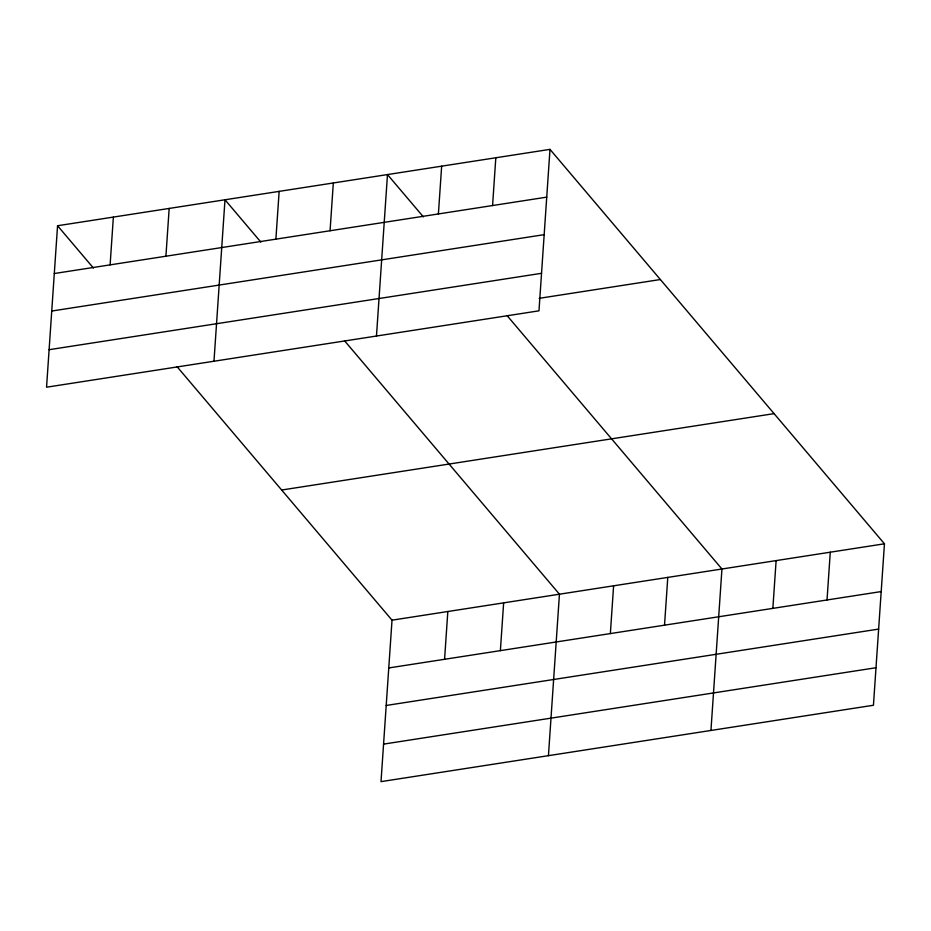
<?xml version="1.0" encoding="UTF-8"?>
<svg xmlns="http://www.w3.org/2000/svg" width="931" height="931" viewBox="0 0 931 931"><rect width="100%" height="100%" fill="white"/><g stroke="black" fill="none" stroke-linecap="round" stroke-linejoin="round"><path stroke-width="1.4" d="M57.559 225.744L46.55 387.203L538.979 310.826L549.988 149.367L57.559 225.744L93.426 268.047M110.114 264.87L113.361 217.098M165.916 256.211L169.174 208.439M213.979 361.24L224.988 199.781L260.855 242.083M275.89 239.151L279.149 191.379M330.063 230.748L333.321 182.976M376.473 336.033L387.482 174.574L423.361 216.876M177.099 366.721L392.021 620.174L381.012 781.633L873.441 705.256L884.45 543.797L549.988 149.367M438.396 213.944L441.655 166.172M444.576 659.299L447.823 611.516M492.569 205.542L495.816 157.77M500.378 650.641L503.636 602.869M548.44 755.658L559.45 594.211L344.528 340.758M610.352 633.58L613.61 585.808M664.525 625.178L667.783 577.406M710.947 730.451L721.944 569.004L507.034 315.551M772.858 608.374L776.117 560.602M827.031 599.971L830.277 552.199M54.301 273.528L546.73 197.139M51.74 311.035L544.17 234.659M49.11 349.695L541.539 273.307M539.2 298.327L660.358 279.533M281.651 490.02L774.08 413.632M392.021 620.174L884.45 543.797M388.762 667.946L881.192 591.569M386.202 705.465L878.631 629.088M383.572 744.113L876.001 667.736"/></g></svg>
